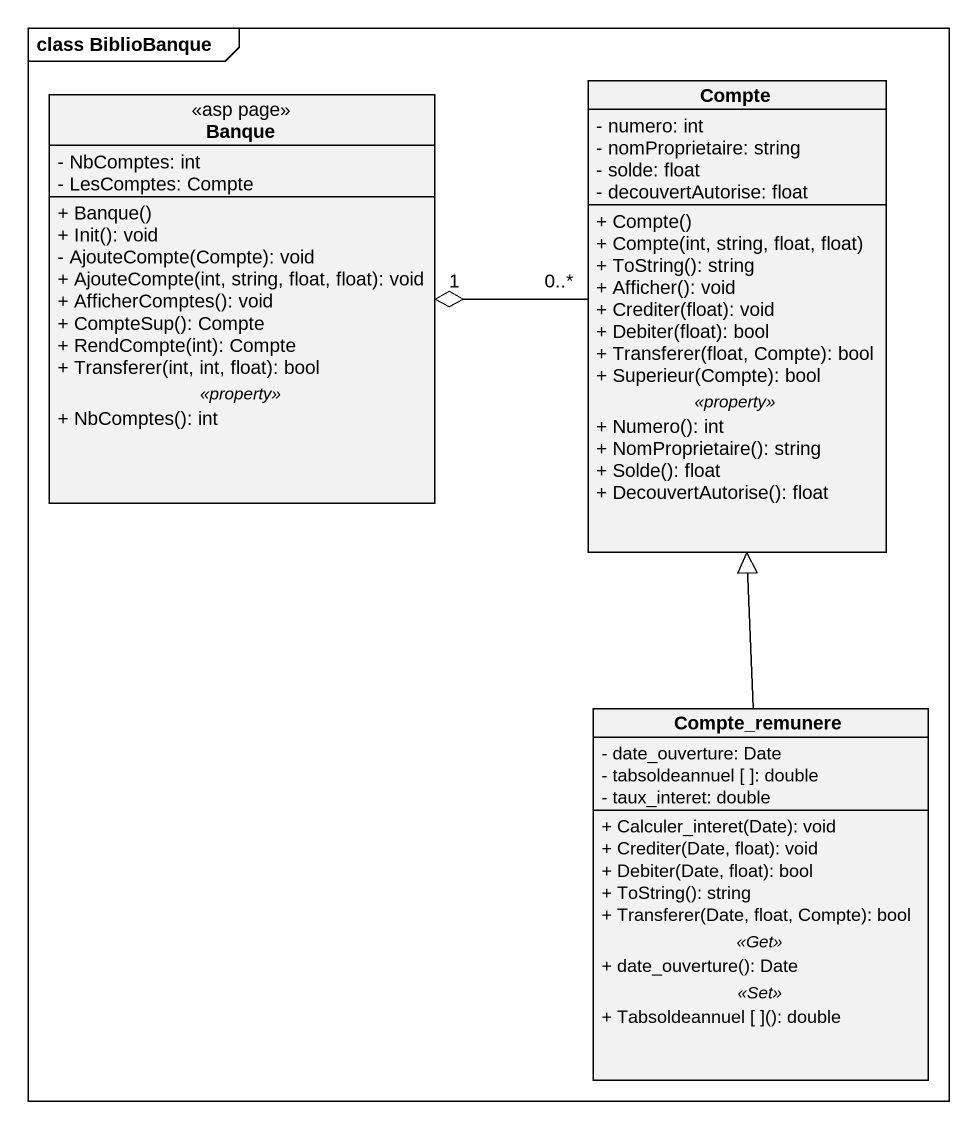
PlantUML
@startuml
mainframe class BiblioBanque
hide circle
hide empty members
skinparam classAttributeIconSize 0
class Compte {
  - numero: int
  - nomProprietaire: string
  - solde: float
  - decouvertAutorise: float
  --
  + Compte()
  + Compte(int, string, float, float)
  + ToString(): string
  + Afficher(): void
  + Crediter(float): void
  + Debiter(float): bool
  + Transferer(float, Compte): bool
  + Superieur(Compte): bool
  .. <<property>> ..
  + Numero(): int
  + NomProprietaire(): string
  + Solde(): float
  + DecouvertAutorise(): float
}
class Banque <<asp page>> {
  - NbComptes: int
  - LesComptes: Compte
  --
  + Banque()
  + Init(): void
  - AjouteCompte(Compte): void
  + AjouteCompte(int, string, float, float): void
  + AfficherComptes(): void
  + CompteSup(): Compte
  + RendCompte(int): Compte
  + Transferer(int, int, float): bool
  .. <<property>> ..
  + NbComptes(): int
}
class Compte_remunere {
  - date_ouverture: Date
  - tabsoldeannuel [ ]: double
  - taux_interet: double
  --
  + Calculer_interet(Date): void
  + Crediter(Date, float): void
  + Debiter(Date, float): bool
  + ToString(): string
  + Transferer(Date, float, Compte): bool
  .. <<Get>> ..
  + date_ouverture(): Date
  .. <<Set>> ..
  + Tabsoldeannuel [ ](): double
}
Compte "0..*" -left-o "1" Banque
Compte_remunere -up-|> Compte
@enduml
